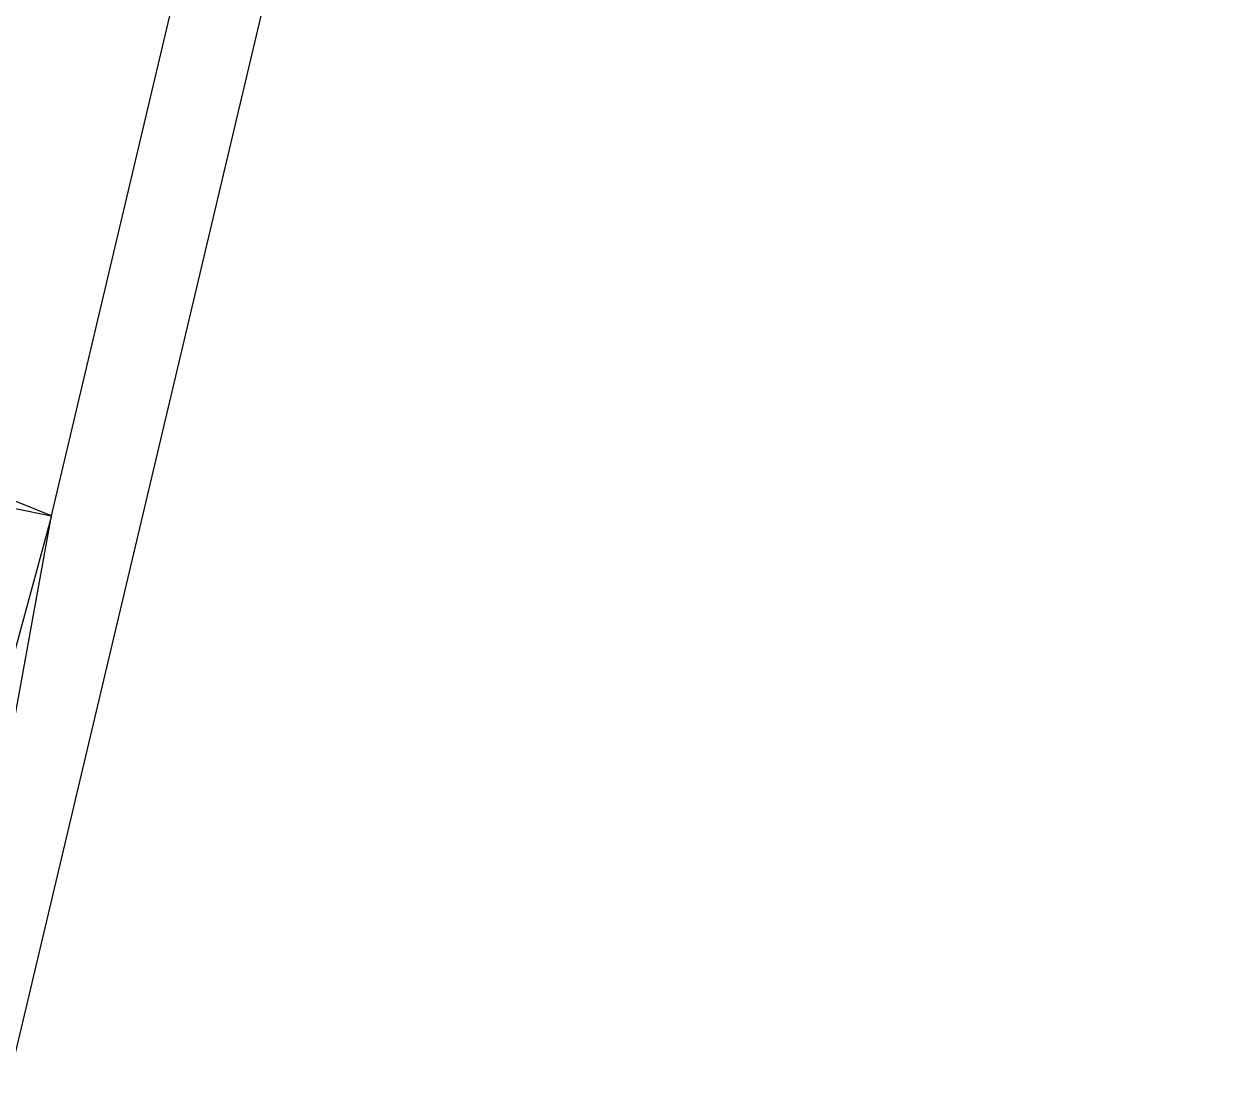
# Model space of a CAD drawing. Header units: feet. Extents: x -84 to 198, y -22 to 181.
# Drawn here: x 119.85 to 120.578, y 40.884 to 41.531 of the extents above; entities that cross this region are included whole.
import ezdxf

# ---------------------------------------------------------------- set-up
doc = ezdxf.new("R2010")
doc.units = ezdxf.units.FT
doc.layers.add('A-LINEA', color=7, linetype='CONTINUOUS')

msp = doc.modelspace()

# ---------------------------------------------------------------- linework, layer by layer
at = {"layer": 'A-LINEA'}
for q in [(121.6133, 48.6178), (119.8667, 41.2311), (119.8667, 41.2311), (119.8667, 41.2311), (119.8667, 41.2311), (119.8667, 41.2311), (119.8667, 41.2311)]:
    msp.add_line((119.8667, 41.2311), q, dxfattribs=at)
for points in [[(117, 59.0311), (123.76, 57.4311), (119.84, 40.8844)], [(119.7467, 41.1378), (119.7467, 41.1378), (119.7467, 41.1244), (119.7333, 41.1378), (119.7333, 41.1378), (119.7333, 41.1378), (119.7333, 41.1378), (119.72, 41.1111), (119.7333, 41.1111), (119.7333, 41.0978), (119.76, 41.0978), (119.76, 41.1111), (119.7733, 41.0978), (119.84, 41.0844), (119.8667, 41.2311), (119.8667, 41.2311), (119.8, 41.2578)], [(119.7467, 41.1378), (119.7467, 41.1378), (119.7467, 41.1244), (119.7333, 41.1378), (119.7333, 41.1378), (119.7333, 41.1378), (119.7333, 41.1378), (119.72, 41.1111), (119.7333, 41.1111), (119.7333, 41.0978), (119.76, 41.0978), (119.76, 41.1111), (119.7733, 41.0978), (119.84, 41.0844), (119.8667, 41.2311), (119.8667, 41.2311), (119.8, 41.2578)], [(119.7467, 41.1378), (119.7467, 41.1378), (119.7467, 41.1244), (119.7333, 41.1378), (119.7333, 41.1378), (119.7333, 41.1378), (119.7333, 41.1378), (119.72, 41.1111), (119.7333, 41.1111), (119.7333, 41.0978), (119.76, 41.0978), (119.76, 41.1111), (119.7733, 41.0978), (119.84, 41.0844), (119.8667, 41.2311), (119.8667, 41.2311), (119.8, 41.2578)], [(119.8, 41.2311), (119.8, 41.2444), (119.8667, 41.2311), (119.8667, 41.2311), (119.8267, 41.0844), (119.8267, 41.0844), (119.7733, 41.0978)], [(119.8, 41.2311), (119.8, 41.2444), (119.8667, 41.2311), (119.8667, 41.2311), (119.8267, 41.0844), (119.8267, 41.0844), (119.7733, 41.0978)], [(119.8, 41.2311), (119.8, 41.2444), (119.8667, 41.2311), (119.8667, 41.2311), (119.8267, 41.0844), (119.8267, 41.0844), (119.7733, 41.0978)]]:
    msp.add_lwpolyline(points, dxfattribs=at)

doc.saveas('drawing.dxf')
